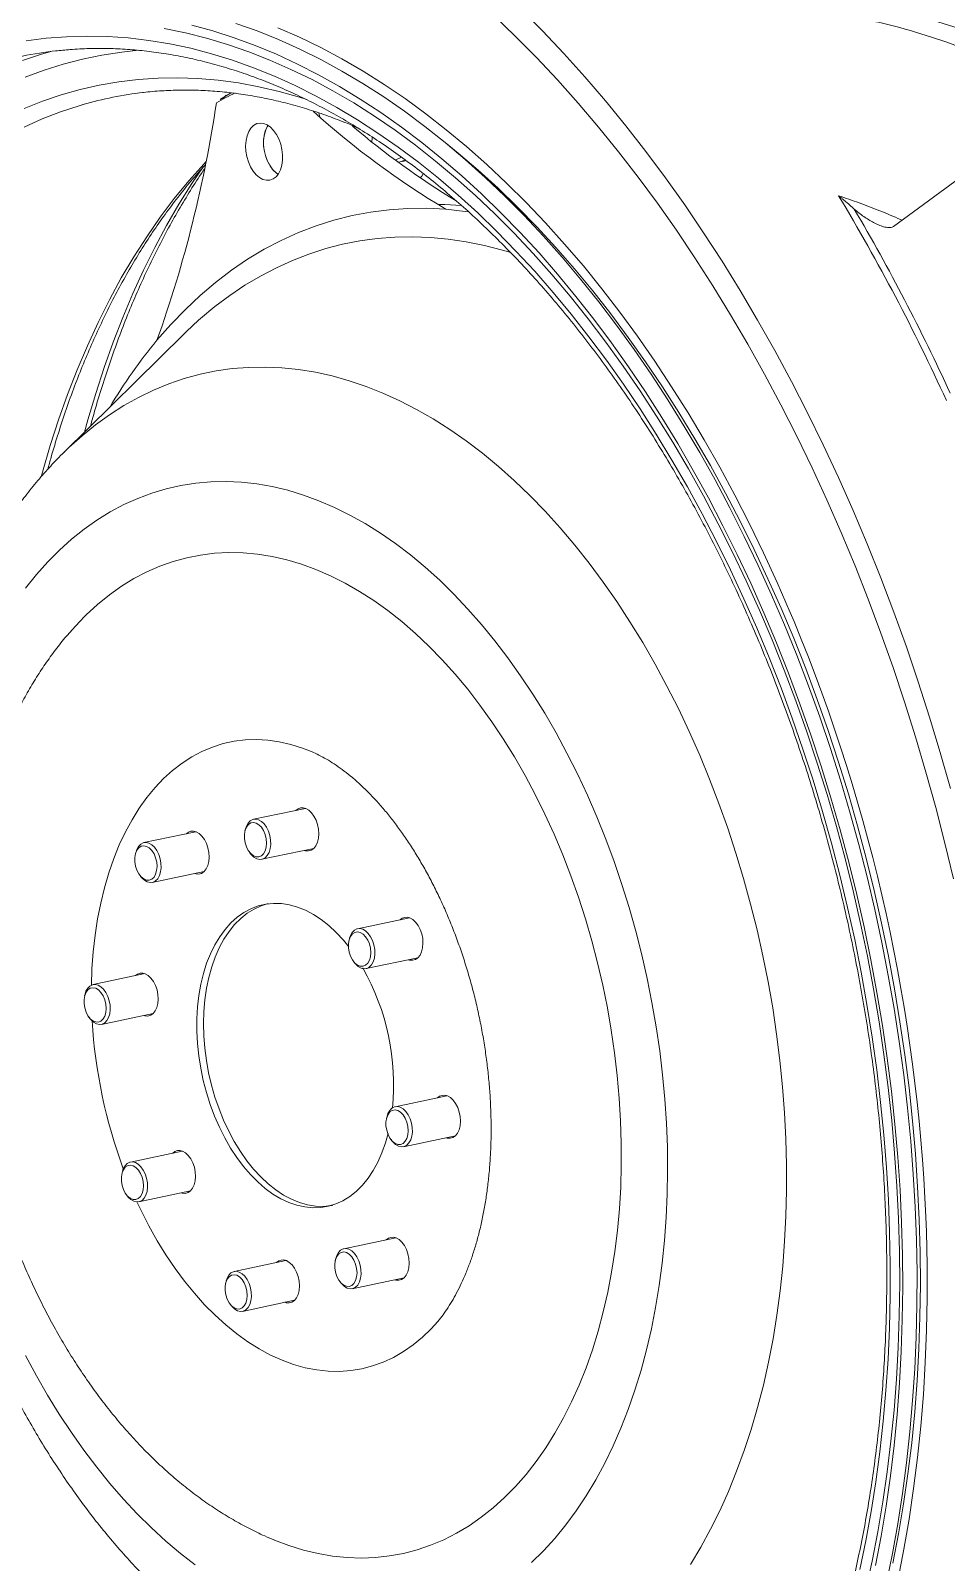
# Model space of a CAD drawing. Header units: millimetres. Extents: x -1041 to 1726, y -447 to 1705.
# Drawn here: x -755.3 to -457.7, y 264.6 to 762.1 of the extents above; entities that cross this region are included whole.
import ezdxf

# ---------------------------------------------------------------- set-up
doc = ezdxf.new("R2010")
doc.units = ezdxf.units.MM

msp = doc.modelspace()

# ---------------------------------------------------------------- linework, layer by layer
at = {"color": 7, "linetype": 'Continuous', "lineweight": 15}
for p, q in [((-750.62, 754.81), (-748.78, 755.34)), ((-693.64, 739.9), (-692.25, 740.18)), ((-474.95, 698.53), (-448.53, 717.84)), ((-705.57, 663.49), (-744.39, 625.22)), ((-666.01, 509.48), (-682.87, 505.97)), ((-685.5, 502.85), (-685.66, 502.22)), ((-701.62, 501.91), (-718.47, 498.39)), ((-684.21, 495.31), (-683.81, 494.79)), ((-680.16, 492.99), (-663.3, 496.52)), ((-715.76, 485.44), (-698.91, 488.96)), ((-632.17, 473.97), (-649.04, 470.43)), ((-651.67, 467.3), (-651.83, 466.67)), ((-650.38, 459.77), (-649.98, 459.25)), ((-646.31, 457.45), (-629.45, 460.99)), ((-718.17, 455.82), (-735, 452.29)), ((-737.6, 449.21), (-737.77, 448.57)), ((-732.28, 439.35), (-715.45, 442.88)), ((-736.31, 441.64), (-735.9, 441.12)), ((-620.01, 416.15), (-636.87, 412.58)), ((-639.5, 409.45), (-639.65, 408.81)), ((-634.12, 399.6), (-617.27, 403.17)), ((-706.05, 398.19), (-722.88, 394.64)), ((-638.19, 401.92), (-637.79, 401.41)), ((-720.14, 381.7), (-703.31, 385.27)), ((-636.68, 370.03), (-653.53, 366.45)), ((-656.14, 363.33), (-656.3, 362.7)), ((-672.33, 362.65), (-689.17, 359.08)), ((-654.83, 355.79), (-654.43, 355.28)), ((-650.77, 353.49), (-633.93, 357.07)), ((-686.41, 346.13), (-669.58, 349.71))]:
    msp.add_line(p, q, dxfattribs=at)
at = {"color": 144, "linetype": 'Continuous', "lineweight": 0}
for p, q in [((-693.64, 739.9), (-693.52, 739.49)), ((-661.69, 735.4), (-661.28, 734)), ((-634.81, 721.02), (-636.83, 720.1)), ((-633.93, 719.75), (-635.83, 719.37)), ((-633.59, 720.12), (-634.75, 719.59))]:
    msp.add_line(p, q, dxfattribs=at)
at = {"color": 8, "linetype": 'Continuous', "lineweight": 15}
msp.add_line((-692.88, 740.05), (-691.73, 741.12), dxfattribs=at)
at = {"color": 7, "linetype": 'Continuous', "lineweight": 15, "flags": 128}
for points in [[(-455.45, 486.57), (-458.22, 498.21), (-461.2, 509.79), (-464.37, 521.3), (-467.74, 532.72), (-471.3, 544.06), (-475.05, 555.3), (-478.99, 566.43), (-483.11, 577.44), (-487.41, 588.33), (-491.89, 599.08), (-496.54, 609.69), (-501.36, 620.14), (-506.35, 630.44), (-511.49, 640.56), (-516.79, 650.51), (-522.24, 660.27), (-527.85, 669.85), (-533.59, 679.22), (-539.47, 688.38), (-545.49, 697.33), (-551.64, 706.05), (-557.91, 714.55), (-564.29, 722.81), (-570.79, 730.82), (-577.4, 738.59), (-584.12, 746.1), (-590.93, 753.36), (-597.83, 760.34), (-604.81, 767.06)], [(-456.43, 515.96), (-459.72, 527.61), (-463.2, 539.17), (-466.88, 550.64), (-470.75, 562.01), (-474.8, 573.27), (-479.03, 584.4), (-483.45, 595.41), (-488.04, 606.27), (-492.81, 616.99), (-497.74, 627.56), (-502.84, 637.96), (-508.1, 648.19), (-513.51, 658.24), (-519.08, 668.1), (-524.79, 677.76), (-530.65, 687.22), (-536.65, 696.48), (-542.78, 705.51), (-549.04, 714.32), (-555.42, 722.89), (-561.92, 731.23), (-568.53, 739.32), (-575.25, 747.16), (-582.07, 754.75), (-589, 762.07), (-596.01, 769.12)], [(-711.86, 762.77), (-705.01, 761.38), (-698.15, 759.66), (-691.28, 757.62), (-684.41, 755.25), (-677.55, 752.56), (-670.7, 749.55), (-663.87, 746.23), (-657.07, 742.58), (-650.31, 738.63), (-643.58, 734.37), (-636.9, 729.8), (-630.27, 724.94), (-623.71, 719.78), (-617.21, 714.33), (-610.78, 708.59), (-604.43, 702.58), (-598.17, 696.29), (-592, 689.74), (-585.93, 682.92), (-579.96, 675.85), (-574.1, 668.53), (-568.36, 660.97), (-562.74, 653.18), (-557.25, 645.16), (-551.89, 636.93), (-546.66, 628.48), (-541.58, 619.83), (-536.65, 610.99), (-531.87, 601.97), (-527.25, 592.77), (-522.79, 583.4), (-518.5, 573.88), (-514.38, 564.2), (-510.44, 554.39), (-506.67, 544.45), (-503.09, 534.4), (-499.69, 524.23), (-496.49, 513.96), (-493.48, 503.61), (-490.66, 493.18), (-488.04, 482.67), (-485.63, 472.12), (-483.42, 461.51), (-481.41, 450.87), (-479.62, 440.2), (-478.03, 429.52), (-476.66, 418.83), (-475.5, 408.15), (-474.55, 397.48), (-473.82, 386.84), (-473.3, 376.24), (-473, 365.68), (-472.92, 355.19), (-473.05, 344.76), (-473.4, 334.41), (-473.96, 324.15), (-474.74, 313.99), (-475.74, 303.95), (-476.94, 294.01), (-478.36, 284.21), (-479.99, 274.55), (-481.83, 265.04), (-483.88, 255.68)], [(-702.91, 763.92), (-696.04, 762.03), (-689.16, 759.82), (-682.29, 757.28), (-675.43, 754.43), (-668.58, 751.27), (-661.76, 747.78), (-654.96, 743.99), (-648.21, 739.89), (-641.49, 735.49), (-634.83, 730.79), (-628.22, 725.79), (-621.67, 720.51), (-615.2, 714.94), (-608.79, 709.08), (-602.47, 702.96), (-596.24, 696.56), (-590.09, 689.9), (-584.05, 682.99), (-578.11, 675.82), (-572.29, 668.41), (-566.58, 660.77), (-560.99, 652.89), (-555.53, 644.8), (-550.2, 636.49), (-545.02, 627.97), (-539.97, 619.26), (-535.07, 610.36), (-530.33, 601.28), (-525.74, 592.02), (-521.32, 582.61), (-517.06, 573.04), (-512.98, 563.32), (-509.06, 553.47), (-505.33, 543.5), (-501.78, 533.4), (-498.41, 523.21), (-495.24, 512.91), (-492.26, 502.53), (-489.47, 492.08), (-486.88, 481.56), (-484.48, 470.98), (-482.3, 460.35), (-480.31, 449.7), (-478.54, 439.01), (-476.97, 428.32), (-475.61, 417.62), (-474.46, 406.92), (-473.53, 396.24), (-472.81, 385.59), (-472.3, 374.98), (-472.01, 364.42), (-471.93, 353.91), (-472.06, 343.47), (-472.41, 333.11), (-472.98, 322.84), (-473.76, 312.67), (-474.75, 302.6), (-475.95, 292.66), (-477.36, 282.84), (-478.98, 273.16), (-480.81, 263.62)], [(-688.58, 764.49), (-681.67, 762.02), (-674.76, 759.24), (-667.87, 756.13), (-661, 752.71), (-654.16, 748.98), (-647.35, 744.95), (-640.58, 740.6), (-633.86, 735.96), (-627.2, 731.02), (-620.59, 725.78), (-614.06, 720.27), (-607.59, 714.46), (-601.2, 708.38), (-594.9, 702.03), (-588.7, 695.42), (-582.58, 688.55), (-576.58, 681.42), (-570.68, 674.05), (-564.89, 666.43), (-559.23, 658.59), (-553.69, 650.52), (-548.29, 642.24), (-543.02, 633.75), (-537.89, 625.05), (-532.91, 616.17), (-528.08, 607.1), (-523.41, 597.85), (-518.89, 588.44), (-514.54, 578.87), (-510.37, 569.16), (-506.36, 559.3), (-502.53, 549.31), (-498.89, 539.21), (-495.43, 528.99), (-492.15, 518.68), (-489.07, 508.27), (-486.18, 497.78), (-483.49, 487.22), (-481, 476.61), (-478.71, 465.94), (-476.62, 455.23), (-474.74, 444.5), (-473.07, 433.74), (-471.61, 422.98), (-470.35, 412.21), (-469.31, 401.46), (-468.49, 390.74), (-467.88, 380.04), (-467.48, 369.39), (-467.29, 358.79), (-467.32, 348.26), (-467.57, 337.79), (-468.03, 327.42), (-468.7, 317.13), (-469.59, 306.95), (-470.69, 296.88), (-472, 286.94), (-473.52, 277.13), (-475.25, 267.46), (-477.19, 257.94)], [(-756.74, 758.79), (-750.21, 759.64), (-743.63, 760.16), (-736.99, 760.35), (-730.32, 760.21), (-723.6, 759.75), (-716.85, 758.95), (-710.08, 757.83), (-703.29, 756.38), (-696.48, 754.6), (-689.67, 752.5), (-682.87, 750.07), (-676.07, 747.32), (-669.29, 744.26), (-662.53, 740.88), (-655.8, 737.18), (-649.1, 733.18), (-642.44, 728.87), (-635.84, 724.26), (-629.29, 719.35), (-622.8, 714.16), (-616.38, 708.67), (-610.03, 702.9), (-603.77, 696.86), (-597.59, 690.54), (-591.5, 683.96), (-585.52, 677.12), (-579.64, 670.03), (-573.87, 662.7), (-568.22, 655.13), (-562.69, 647.33), (-557.29, 639.31), (-552.02, 631.07), (-546.9, 622.63), (-541.91, 613.98), (-537.08, 605.15), (-532.4, 596.14), (-527.88, 586.96), (-523.53, 577.62), (-519.34, 568.12), (-515.32, 558.48), (-511.48, 548.7), (-507.82, 538.8), (-504.35, 528.79), (-501.06, 518.67), (-497.96, 508.46), (-495.06, 498.16), (-492.35, 487.79), (-489.85, 477.36), (-487.54, 466.88), (-485.44, 456.35), (-483.54, 445.79), (-481.86, 435.21), (-480.38, 424.61), (-479.12, 414.02), (-478.06, 403.44), (-477.22, 392.88), (-476.6, 382.35), (-476.19, 371.87), (-476, 361.43), (-476.02, 351.06), (-476.26, 340.76), (-476.71, 330.55), (-477.37, 320.43), (-478.26, 310.42), (-479.35, 300.52), (-480.65, 290.74), (-482.17, 281.1), (-483.9, 271.6), (-485.83, 262.25)], [(-679.81, 713.81), (-678.67, 713.52), (-677.55, 713.57), (-676.5, 713.96), (-675.56, 714.66), (-674.76, 715.66), (-674.12, 716.92), (-673.68, 718.39), (-673.45, 720.02), (-673.43, 721.75), (-673.62, 723.52), (-674.03, 725.27), (-674.64, 726.93), (-675.41, 728.43), (-676.33, 729.74), (-677.36, 730.79), (-678.47, 731.56), (-679.61, 732.01), (-680.75, 732.12), (-681.83, 731.91), (-682.83, 731.36), (-683.71, 730.5), (-684.43, 729.37), (-684.97, 728), (-685.31, 726.44), (-685.44, 724.75), (-685.35, 722.99), (-685.04, 721.23), (-684.54, 719.52), (-683.84, 717.93), (-682.99, 716.52), (-682.01, 715.33), (-680.94, 714.42), (-679.81, 713.81)], [(-678.12, 731.38), (-678.28, 731.15), (-678.91, 729.89), (-679.35, 728.42), (-679.59, 726.79), (-679.61, 725.05), (-679.41, 723.28), (-679, 721.54), (-678.4, 719.89), (-677.62, 718.38), (-676.7, 717.07), (-675.67, 716.02), (-675, 715.52)], [(-644.37, 727.58), (-644.36, 727.22), (-644.39, 726)], [(-714.25, 661.54), (-709.71, 666.71), (-705.02, 671.58), (-700.18, 676.14), (-695.19, 680.37), (-690.06, 684.28), (-684.79, 687.85), (-679.41, 691.09), (-673.9, 693.99), (-668.28, 696.54), (-662.57, 698.74), (-656.75, 700.58), (-650.85, 702.07), (-644.87, 703.2), (-638.82, 703.97), (-632.71, 704.38), (-626.55, 704.43), (-620.34, 704.11)], [(-705.57, 663.49), (-704.67, 664.37), (-700.72, 668.03)], [(-756.92, 581.04), (-753.4, 585.43), (-749.74, 589.55), (-745.94, 593.39), (-742, 596.94), (-737.93, 600.2), (-733.74, 603.16), (-729.43, 605.82), (-725.02, 608.17), (-720.51, 610.2), (-715.91, 611.92), (-711.22, 613.32), (-706.46, 614.4), (-701.63, 615.15), (-696.74, 615.58), (-691.81, 615.68), (-686.83, 615.45), (-681.82, 614.9), (-676.78, 614.01), (-671.73, 612.81), (-666.68, 611.28), (-661.62, 609.43), (-656.58, 607.26), (-651.56, 604.78), (-646.57, 601.99), (-641.62, 598.89), (-636.71, 595.5), (-631.87, 591.81), (-627.08, 587.84), (-622.37, 583.58), (-617.74, 579.05), (-613.2, 574.26), (-608.75, 569.21), (-604.42, 563.91), (-600.19, 558.37), (-596.09, 552.61), (-592.11, 546.62), (-588.27, 540.43), (-584.58, 534.04), (-581.03, 527.47), (-577.63, 520.72), (-574.4, 513.81), (-571.33, 506.75), (-568.44, 499.55), (-565.72, 492.23), (-563.19, 484.79), (-560.84, 477.26), (-558.69, 469.64), (-556.73, 461.95), (-554.96, 454.2), (-553.4, 446.41), (-552.05, 438.59), (-550.9, 430.75), (-549.96, 422.91), (-549.23, 415.08), (-548.71, 407.28), (-548.4, 399.52), (-548.31, 391.81), (-548.43, 384.16), (-548.76, 376.6), (-549.31, 369.13), (-550.06, 361.77), (-551.03, 354.53), (-552.21, 347.42), (-553.59, 340.46), (-555.17, 333.65), (-556.96, 327.02), (-558.94, 320.56), (-561.12, 314.3), (-563.48, 308.24), (-566.04, 302.4), (-568.77, 296.78), (-571.68, 291.4), (-574.76, 286.26), (-578, 281.37), (-581.41, 276.75), (-584.96, 272.39), (-588.67, 268.32), (-592.52, 264.52)], [(-739.74, 569.8), (-737.2, 572.4), (-733.52, 575.78), (-729.71, 578.86), (-725.78, 581.65), (-721.73, 584.13), (-717.57, 586.3), (-713.32, 588.16), (-708.98, 589.69), (-704.55, 590.91), (-700.06, 591.79), (-695.5, 592.36), (-690.88, 592.59), (-686.22, 592.49), (-681.53, 592.06), (-676.81, 591.31), (-672.07, 590.23), (-667.32, 588.82), (-662.58, 587.09), (-657.85, 585.04), (-653.14, 582.68), (-648.46, 580), (-643.83, 577.03), (-639.24, 573.75), (-634.71, 570.18), (-630.25, 566.32), (-625.87, 562.18), (-621.58, 557.78), (-617.38, 553.11), (-613.28, 548.2), (-609.3, 543.04), (-605.44, 537.65), (-601.71, 532.04), (-598.11, 526.22), (-594.65, 520.21), (-591.35, 514.01), (-588.2, 507.64), (-585.22, 501.1), (-582.41, 494.43), (-579.77, 487.62), (-577.31, 480.69), (-575.04, 473.65), (-572.96, 466.53), (-571.07, 459.33), (-569.39, 452.07), (-567.9, 444.76), (-566.62, 437.43), (-565.55, 430.07), (-564.69, 422.72), (-564.04, 415.37), (-563.6, 408.06), (-563.38, 400.79), (-563.37, 393.58), (-563.57, 386.44), (-563.99, 379.39), (-564.62, 372.44), (-565.46, 365.6), (-566.52, 358.9), (-567.78, 352.34), (-569.24, 345.94), (-570.91, 339.7), (-572.77, 333.65), (-574.83, 327.79), (-577.09, 322.14), (-579.52, 316.71), (-582.14, 311.5), (-584.93, 306.54), (-587.89, 301.82), (-591.02, 297.36), (-594.3, 293.17), (-597.73, 289.26), (-601.31, 285.63), (-605.02, 282.28), (-608.86, 279.24), (-612.82, 276.5), (-616.89, 274.07), (-621.07, 271.95), (-625.34, 270.15), (-629.7, 268.67), (-634.14, 267.52), (-638.65, 266.69), (-643.22, 266.19), (-647.83, 266.01), (-652.49, 266.17), (-657.19, 266.65), (-661.9, 267.46), (-666.63, 268.6), (-671.37, 270.05), (-676.09, 271.83), (-676.09, 271.83)], [(-735.55, 452.05), (-735.37, 457.34), (-734.98, 462.87), (-734.37, 468.29), (-733.56, 473.58), (-732.54, 478.74), (-731.32, 483.74), (-729.91, 488.56), (-728.29, 493.2), (-726.49, 497.63), (-724.51, 501.84), (-722.35, 505.83), (-720.02, 509.57), (-717.52, 513.05), (-714.87, 516.26), (-712.08, 519.2), (-709.15, 521.85), (-706.09, 524.21), (-702.91, 526.26), (-699.62, 528), (-696.23, 529.42), (-692.76, 530.53), (-689.21, 531.31), (-685.6, 531.76), (-681.93, 531.89), (-678.23, 531.68), (-674.49, 531.15), (-670.74, 530.29), (-666.98, 529.11), (-663.87, 527.88)], [(-682.02, 504.74), (-682.92, 504.93), (-683.79, 504.77), (-684.55, 504.27), (-685.18, 503.45), (-685.61, 502.38), (-685.84, 501.12), (-685.84, 499.74), (-685.62, 498.34), (-685.18, 497), (-684.56, 495.8), (-683.79, 494.83), (-682.93, 494.14), (-682.02, 493.77), (-681.13, 493.76), (-680.31, 494.09), (-679.61, 494.75), (-679.07, 495.71), (-678.74, 496.88), (-678.62, 498.22), (-678.74, 499.62), (-679.07, 501), (-679.6, 502.28), (-680.3, 503.37), (-681.12, 504.21), (-682.02, 504.74)], [(-685.5, 502.85), (-685.2, 503.75), (-684.65, 504.74), (-683.94, 505.47), (-683.1, 505.91), (-682.19, 506.01), (-681.25, 505.8)], [(-681.25, 505.8), (-680.32, 505.26), (-679.44, 504.43), (-678.68, 503.36), (-678.05, 502.09), (-677.6, 500.69), (-677.34, 499.23), (-677.3, 497.78), (-677.46, 496.42), (-677.83, 495.21), (-678.39, 494.21), (-679.1, 493.48), (-679.93, 493.05), (-680.84, 492.94), (-681.79, 493.16), (-682.72, 493.7), (-683.59, 494.52), (-683.81, 494.79)], [(-671.39, 381.5), (-673.99, 382.71), (-676.55, 384.24), (-679.06, 386.06), (-681.51, 388.17), (-683.88, 390.55), (-686.15, 393.19), (-688.31, 396.07), (-690.34, 399.16), (-692.23, 402.46), (-693.97, 405.93), (-695.55, 409.56), (-696.95, 413.32), (-698.17, 417.19), (-699.19, 421.13), (-700.02, 425.13), (-700.65, 429.16), (-701.06, 433.18), (-701.27, 437.18), (-701.26, 441.13), (-701.05, 445), (-700.62, 448.76), (-699.98, 452.4), (-699.14, 455.88), (-698.1, 459.18), (-696.87, 462.29), (-695.45, 465.17), (-693.87, 467.82), (-692.12, 470.21), (-690.21, 472.33), (-688.17, 474.16), (-686, 475.69), (-683.73, 476.92), (-681.35, 477.82), (-678.9, 478.41), (-676.38, 478.66), (-673.81, 478.59), (-671.21, 478.19), (-668.6, 477.46), (-666, 476.41), (-663.42, 475.05), (-660.87, 473.38), (-658.38, 471.42), (-655.97, 469.17), (-653.64, 466.66), (-651.9, 464.54)], [(-632.53, 460.34), (-632.16, 460.23), (-631.18, 460.16), (-630.27, 460.41), (-629.45, 460.99), (-628.77, 461.85), (-628.25, 462.95), (-627.93, 464.26), (-627.81, 465.7), (-627.91, 467.21), (-628.21, 468.71), (-628.71, 470.15), (-629.38, 471.44), (-630.19, 472.53), (-631.09, 473.37), (-632.06, 473.92)], [(-648.17, 469.2), (-649.08, 469.4), (-649.95, 469.24), (-650.71, 468.73), (-651.34, 467.92), (-651.78, 466.85), (-652.01, 465.58), (-652.01, 464.2), (-651.78, 462.8), (-651.34, 461.46), (-650.72, 460.26), (-649.95, 459.28), (-649.09, 458.59), (-648.18, 458.23), (-647.29, 458.21), (-646.46, 458.54), (-645.76, 459.21), (-645.22, 460.16), (-644.89, 461.33), (-644.77, 462.67), (-644.89, 464.07), (-645.22, 465.46), (-645.75, 466.73), (-646.45, 467.83), (-647.28, 468.67), (-648.17, 469.2)], [(-651.67, 467.3), (-651.36, 468.21), (-650.81, 469.21), (-650.1, 469.94), (-649.26, 470.37), (-648.35, 470.48), (-647.4, 470.26)], [(-647.4, 470.26), (-646.47, 469.72), (-645.59, 468.89), (-644.83, 467.82), (-644.2, 466.55), (-643.75, 465.15), (-643.49, 463.68), (-643.45, 462.23), (-643.61, 460.87), (-643.98, 459.66), (-644.54, 458.66), (-645.25, 457.93), (-646.09, 457.5), (-647, 457.4), (-647.95, 457.62), (-648.88, 458.15), (-649.75, 458.98), (-649.98, 459.25)], [(-734.15, 451.06), (-735.05, 451.25), (-735.91, 451.09), (-736.67, 450.59), (-737.29, 449.78), (-737.73, 448.72), (-737.95, 447.46), (-737.95, 446.08), (-737.73, 444.68), (-737.29, 443.34), (-736.67, 442.15), (-735.91, 441.18), (-735.05, 440.49), (-734.15, 440.12), (-733.26, 440.11), (-732.44, 440.44), (-731.75, 441.1), (-731.21, 442.04), (-730.88, 443.22), (-730.77, 444.55), (-730.88, 445.94), (-731.21, 447.32), (-731.74, 448.6), (-732.44, 449.69), (-733.26, 450.53), (-734.15, 451.06)], [(-737.6, 449.21), (-737.31, 450.08), (-736.76, 451.07), (-736.06, 451.8), (-735.23, 452.23), (-734.32, 452.33), (-733.38, 452.11)], [(-733.38, 452.11), (-732.45, 451.58), (-731.58, 450.75), (-730.82, 449.68), (-730.19, 448.41), (-729.74, 447.02), (-729.49, 445.56), (-729.44, 444.12), (-729.61, 442.76), (-729.98, 441.55), (-730.53, 440.56), (-731.23, 439.83), (-732.06, 439.4), (-732.97, 439.3), (-733.91, 439.52), (-734.84, 440.05), (-735.71, 440.88), (-735.9, 441.12)], [(-635.99, 411.35), (-636.9, 411.55), (-637.77, 411.39), (-638.54, 410.89), (-639.16, 410.08), (-639.6, 409.01), (-639.83, 407.74), (-639.83, 406.36), (-639.61, 404.96), (-639.17, 403.62), (-638.55, 402.42), (-637.78, 401.44), (-636.91, 400.75), (-636.01, 400.38), (-635.11, 400.36), (-634.29, 400.69), (-633.58, 401.36), (-633.05, 402.3), (-632.71, 403.48), (-632.59, 404.81), (-632.71, 406.22), (-633.04, 407.6), (-633.58, 408.88), (-634.28, 409.98), (-635.1, 410.82), (-635.99, 411.35)], [(-639.5, 409.45), (-639.19, 410.38), (-638.63, 411.37), (-637.92, 412.1), (-637.09, 412.53), (-636.17, 412.63), (-635.23, 412.41)], [(-635.23, 412.41), (-634.29, 411.87), (-633.42, 411.04), (-632.65, 409.96), (-632.02, 408.69), (-631.57, 407.29), (-631.31, 405.83), (-631.27, 404.38), (-631.44, 403.02), (-631.81, 401.81), (-632.36, 400.82), (-633.07, 400.09), (-633.91, 399.66), (-634.82, 399.55), (-635.77, 399.78), (-636.71, 400.32), (-637.58, 401.14), (-637.79, 401.41)], [(-639.14, 403.88), (-640, 400.82), (-641.14, 397.62), (-642.47, 394.62), (-643.98, 391.85), (-645.66, 389.34), (-647.49, 387.08), (-649.47, 385.11), (-651.58, 383.44), (-653.81, 382.07), (-656.14, 381.01), (-658.56, 380.27), (-661.05, 379.86), (-663.6, 379.78), (-666.18, 380.03), (-668.79, 380.6), (-671.39, 381.5)], [(-673.59, 330.23), (-677.33, 331.92), (-681.04, 333.91), (-684.71, 336.21), (-688.33, 338.81), (-691.89, 341.7), (-695.38, 344.86), (-698.78, 348.29), (-702.09, 351.99), (-705.29, 355.93), (-708.38, 360.1), (-711.34, 364.49), (-714.17, 369.09), (-716.85, 373.88), (-719.38, 378.84), (-720.74, 381.72)], [(-652.65, 365.22), (-653.55, 365.42), (-654.42, 365.26), (-655.19, 364.76), (-655.81, 363.95), (-656.25, 362.88), (-656.48, 361.62), (-656.48, 360.25), (-656.25, 358.84), (-655.82, 357.5), (-655.2, 356.31), (-654.43, 355.33), (-653.56, 354.64), (-652.66, 354.27), (-651.76, 354.25), (-650.94, 354.58), (-650.24, 355.23), (-649.7, 356.18), (-649.37, 357.36), (-649.25, 358.69), (-649.37, 360.09), (-649.7, 361.47), (-650.23, 362.75), (-650.93, 363.84), (-651.75, 364.69), (-652.65, 365.22)], [(-656.14, 363.33), (-655.84, 364.25), (-655.28, 365.24), (-654.57, 365.97), (-653.74, 366.4), (-652.83, 366.5), (-651.88, 366.28)], [(-651.88, 366.28), (-650.95, 365.74), (-650.07, 364.91), (-649.31, 363.83), (-648.68, 362.56), (-648.23, 361.16), (-647.97, 359.7), (-647.93, 358.25), (-648.09, 356.89), (-648.46, 355.69), (-649.02, 354.69), (-649.73, 353.97), (-650.56, 353.54), (-651.48, 353.44), (-652.42, 353.66), (-653.36, 354.2), (-654.23, 355.03), (-654.43, 355.28)], [(-624.59, 341.04), (-625.12, 340.49), (-628, 337.71), (-631.01, 335.23), (-634.14, 333.05), (-637.39, 331.18), (-640.74, 329.62), (-644.18, 328.39), (-647.7, 327.47), (-651.29, 326.88), (-654.93, 326.62), (-658.62, 326.69), (-662.34, 327.09), (-666.09, 327.81), (-669.84, 328.86), (-673.59, 330.23)], [(-701.81, 263.8), (-706.62, 267.52), (-711.37, 271.52), (-716.04, 275.79), (-720.63, 280.34), (-725.12, 285.14), (-729.52, 290.19), (-733.81, 295.48), (-737.99, 301.01), (-742.05, 306.76), (-745.98, 312.72), (-749.77, 318.89), (-753.43, 325.24), (-756.93, 331.78)]]:
    msp.add_lwpolyline(points, dxfattribs=at)
at = {"color": 8, "linetype": 'Continuous', "lineweight": 15, "flags": 128}
for points in [[(-507.23, 570.23), (-508.46, 573.13), (-512.71, 582.89), (-517.14, 592.5), (-521.73, 601.95), (-526.48, 611.23), (-531.39, 620.33), (-536.45, 629.24), (-541.66, 637.96), (-547.01, 646.47), (-552.49, 654.77), (-558.11, 662.85), (-563.85, 670.7), (-569.71, 678.31), (-575.69, 685.69), (-581.78, 692.81), (-587.96, 699.67), (-594.25, 706.28), (-600.62, 712.61), (-607.08, 718.67), (-613.62, 724.45), (-620.23, 729.94), (-626.91, 735.15), (-633.64, 740.05), (-640.43, 744.66), (-647.27, 748.96), (-654.14, 752.96), (-661.05, 756.64), (-667.98, 760.01), (-674.94, 763.06)], [(-757.95, 752.4), (-751.75, 754.47), (-750.62, 754.81)], [(-757.06, 747.06), (-750.95, 749.33), (-744.75, 751.28), (-738.47, 752.9), (-732.12, 754.2), (-725.7, 755.17), (-720.28, 755.73)], [(-757.45, 736.79), (-751.46, 739.18), (-745.39, 741.24), (-739.23, 742.99), (-732.99, 744.41), (-726.69, 745.5), (-720.32, 746.26), (-713.9, 746.7), (-707.43, 746.8), (-700.92, 746.58), (-694.36, 746.02), (-687.78, 745.14), (-681.18, 743.92), (-674.56, 742.38), (-667.94, 740.51), (-665.5, 739.74)], [(-757.37, 730.81), (-751.51, 733.43), (-745.56, 735.74), (-739.53, 737.73), (-738.28, 738.1)], [(-475.1, 264.29), (-473.27, 273.85), (-471.65, 283.56), (-470.23, 293.4), (-469.02, 303.37), (-468.03, 313.47), (-467.25, 323.66), (-466.68, 333.96), (-466.33, 344.35), (-466.2, 354.81), (-466.27, 365.35), (-466.57, 375.94), (-467.08, 386.58), (-467.8, 397.26), (-468.74, 407.96), (-469.89, 418.69), (-471.25, 429.41), (-472.82, 440.14), (-474.6, 450.85), (-476.59, 461.54), (-478.78, 472.19), (-481.18, 482.79), (-483.78, 493.34), (-486.57, 503.82), (-489.57, 514.23), (-492.75, 524.55), (-496.12, 534.78), (-499.68, 544.89), (-503.43, 554.89), (-507.35, 564.77), (-511.45, 574.51), (-515.72, 584.11), (-520.15, 593.55), (-524.75, 602.82), (-529.51, 611.93), (-534.42, 620.85), (-539.48, 629.59), (-544.68, 638.13), (-550.02, 646.46), (-555.5, 654.57), (-561.1, 662.47), (-566.82, 670.13), (-572.67, 677.56), (-578.62, 684.74), (-584.68, 691.68), (-590.84, 698.35), (-597.09, 704.76), (-603.43, 710.91), (-609.85, 716.77), (-616.35, 722.36), (-620.08, 725.41)], [(-751.73, 617.54), (-751.4, 618.73), (-748.9, 627.34), (-746.19, 635.76), (-743.28, 643.98), (-740.17, 651.99), (-736.87, 659.79), (-733.38, 667.36), (-729.7, 674.69), (-725.83, 681.78), (-721.78, 688.62), (-717.56, 695.2), (-713.17, 701.52), (-708.61, 707.56), (-703.89, 713.32), (-699.01, 718.8), (-698.39, 719.47)], [(-737.78, 631.74), (-736.69, 635.7), (-734.14, 644.28), (-731.41, 652.69), (-728.48, 660.9), (-725.37, 668.91), (-722.07, 676.72), (-718.59, 684.32), (-714.94, 691.7), (-711.1, 698.85), (-707.1, 705.76), (-702.93, 712.43), (-699.26, 717.91)], [(-622.63, 705.64), (-620.73, 705.61), (-615.31, 705.36)], [(-700.72, 668.03), (-700.11, 668.57), (-695.42, 672.48), (-690.6, 676.09), (-685.66, 679.41), (-680.61, 682.41), (-675.46, 685.11), (-670.21, 687.49), (-664.86, 689.56), (-659.43, 691.31), (-653.91, 692.73), (-648.33, 693.83), (-642.68, 694.61), (-636.98, 695.06), (-631.22, 695.18), (-625.42, 694.97), (-619.59, 694.43), (-613.73, 693.57), (-607.85, 692.38), (-601.96, 690.86), (-599.28, 690.07)], [(-744.71, 624.91), (-742.87, 626.69), (-738.59, 630.55), (-734.18, 634.11), (-729.65, 637.38), (-725, 640.35), (-720.24, 643.01), (-715.38, 645.36), (-710.42, 647.4), (-705.38, 649.12), (-700.25, 650.51), (-695.05, 651.58), (-689.79, 652.33), (-684.47, 652.75), (-679.1, 652.85), (-673.69, 652.62), (-668.25, 652.06), (-662.78, 651.17), (-657.3, 649.96), (-651.8, 648.43), (-646.3, 646.57), (-640.82, 644.39), (-635.34, 641.9), (-629.89, 639.1), (-624.48, 635.98), (-619.1, 632.57), (-613.77, 628.85), (-608.5, 624.84), (-603.29, 620.54), (-598.15, 615.96), (-593.1, 611.11), (-588.13, 605.99), (-583.25, 600.61), (-578.48, 594.97), (-573.82, 589.1), (-569.27, 582.99), (-564.85, 576.65), (-560.56, 570.1), (-556.4, 563.34), (-552.39, 556.38), (-548.53, 549.24), (-544.82, 541.92), (-541.27, 534.44), (-537.89, 526.8), (-534.68, 519.03), (-531.64, 511.12), (-528.79, 503.1), (-526.12, 494.97), (-523.63, 486.75), (-521.35, 478.44), (-519.25, 470.07), (-517.36, 461.64), (-515.67, 453.17), (-514.18, 444.67), (-512.91, 436.15), (-511.84, 427.62), (-510.98, 419.11), (-510.33, 410.61), (-509.89, 402.15), (-509.67, 393.74), (-509.66, 385.38), (-509.87, 377.1), (-510.29, 368.9), (-510.92, 360.8), (-511.76, 352.8), (-512.82, 344.93), (-514.08, 337.19), (-515.55, 329.6), (-517.22, 322.16), (-519.09, 314.88), (-521.17, 307.79), (-523.43, 300.88), (-525.89, 294.17), (-528.54, 287.67), (-531.38, 281.39), (-534.39, 275.34), (-537.58, 269.52), (-540.94, 263.95)], [(-473.46, 259.23), (-471.56, 268.87), (-469.87, 278.66), (-468.39, 288.59), (-467.12, 298.65), (-466.06, 308.83), (-465.22, 319.12), (-464.59, 329.51), (-464.18, 340), (-463.99, 350.57), (-464.01, 361.21), (-464.25, 371.91), (-464.43, 376.81)]]:
    msp.add_lwpolyline(points, dxfattribs=at)
at = {"color": 144, "linetype": 'Continuous', "lineweight": 0, "flags": 128}
for points in [[(-690.2, 741.91), (-690.39, 741.8), (-693.64, 739.9)], [(-678.12, 731.38), (-678.46, 730.85), (-679.04, 729.53), (-679.43, 728.02), (-679.61, 726.35), (-679.58, 724.61), (-679.32, 722.84), (-678.87, 721.11), (-678.22, 719.49), (-677.4, 718.03), (-676.45, 716.78), (-675.4, 715.8), (-675, 715.51)], [(-633.42, 719.99), (-633.65, 719.85), (-633.93, 719.75)], [(-628.7, 714.31), (-628.21, 714.9), (-627.72, 715.66)], [(-620.34, 704.11), (-614.08, 703.43), (-612.83, 703.25)], [(-666.38, 495.87), (-666, 495.76), (-665.03, 495.69), (-664.12, 495.94), (-663.3, 496.52), (-662.62, 497.38), (-662.11, 498.49), (-661.78, 499.79), (-661.67, 501.23), (-661.76, 502.74), (-662.07, 504.24), (-662.57, 505.67), (-663.23, 506.97), (-664.04, 508.06), (-664.94, 508.9), (-665.91, 509.44)], [(-721.05, 495.4), (-720.79, 496.18), (-720.24, 497.17), (-719.53, 497.9), (-718.7, 498.33), (-717.79, 498.44), (-716.85, 498.22)], [(-716.85, 498.22), (-715.92, 497.69), (-715.05, 496.86), (-714.28, 495.79), (-713.66, 494.52), (-713.21, 493.12), (-712.95, 491.67), (-712.91, 490.22), (-713.07, 488.86), (-713.44, 487.65), (-713.99, 486.66), (-714.7, 485.93), (-715.53, 485.5), (-716.44, 485.39), (-717.38, 485.61), (-718.31, 486.14), (-719.18, 486.97), (-719.55, 487.43)], [(-701.99, 488.32), (-701.6, 488.2), (-700.64, 488.13), (-699.73, 488.39), (-698.91, 488.96), (-698.23, 489.82), (-697.72, 490.93), (-697.4, 492.23), (-697.29, 493.67), (-697.38, 495.17), (-697.69, 496.67), (-698.18, 498.1), (-698.85, 499.39), (-699.65, 500.48), (-700.55, 501.32), (-701.52, 501.87)], [(-717.62, 497.17), (-718.52, 497.36), (-719.38, 497.2), (-720.15, 496.7), (-720.77, 495.88), (-721.2, 494.81), (-721.43, 493.55), (-721.43, 492.18), (-721.2, 490.77), (-720.77, 489.44), (-720.15, 488.24), (-719.39, 487.27), (-718.52, 486.58), (-717.62, 486.22), (-716.73, 486.2), (-715.91, 486.53), (-715.21, 487.2), (-714.68, 488.14), (-714.35, 489.32), (-714.23, 490.65), (-714.34, 492.05), (-714.68, 493.43), (-715.21, 494.71), (-715.91, 495.8), (-716.73, 496.64), (-717.62, 497.17)], [(-678.13, 478.57), (-680.36, 477.87), (-682.69, 476.8), (-684.92, 475.42), (-687.02, 473.74), (-689, 471.76), (-690.83, 469.51), (-692.5, 466.99), (-694, 464.22), (-695.32, 461.22), (-696.46, 458.01), (-697.4, 454.62), (-698.14, 451.06), (-698.67, 447.36), (-699, 443.54), (-699.11, 439.63), (-699.01, 435.65), (-698.7, 431.63), (-698.18, 427.6), (-697.45, 423.59), (-696.52, 419.61), (-695.4, 415.71), (-694.08, 411.89), (-692.59, 408.19), (-690.93, 404.64), (-689.12, 401.25), (-687.15, 398.05), (-685.06, 395.06), (-682.84, 392.3), (-680.52, 389.79), (-678.11, 387.54), (-675.63, 385.57), (-673.09, 383.9), (-670.51, 382.53), (-667.9, 381.47), (-665.3, 380.74), (-662.7, 380.33), (-660.13, 380.24), (-657.61, 380.49), (-657.24, 380.56)], [(-718.51, 442.24), (-718.14, 442.13), (-717.18, 442.06), (-716.27, 442.31), (-715.45, 442.88), (-714.78, 443.74), (-714.27, 444.84), (-713.95, 446.14), (-713.83, 447.58), (-713.93, 449.08), (-714.23, 450.58), (-714.73, 452.01), (-715.39, 453.3), (-716.19, 454.39), (-717.1, 455.23), (-718.06, 455.77)], [(-620.35, 402.52), (-619.98, 402.41), (-619.01, 402.34), (-618.1, 402.59), (-617.28, 403.16), (-616.6, 404.02), (-616.08, 405.13), (-615.76, 406.43), (-615.64, 407.87), (-615.74, 409.38), (-616.04, 410.88), (-616.54, 412.32), (-617.21, 413.61), (-618.01, 414.7), (-618.92, 415.55), (-619.89, 416.1)], [(-706.38, 384.62), (-706.01, 384.51), (-705.05, 384.43), (-704.14, 384.69), (-703.32, 385.25), (-702.65, 386.11), (-702.14, 387.21), (-701.82, 388.51), (-701.7, 389.94), (-701.8, 391.45), (-702.1, 392.95), (-702.59, 394.38), (-703.26, 395.67), (-704.06, 396.76), (-704.97, 397.6), (-705.93, 398.15)], [(-722.01, 393.41), (-722.91, 393.61), (-723.77, 393.45), (-724.54, 392.95), (-725.16, 392.14), (-725.59, 391.08), (-725.82, 389.82), (-725.82, 388.44), (-725.59, 387.04), (-725.16, 385.7), (-724.54, 384.51), (-723.78, 383.54), (-722.92, 382.85), (-722.01, 382.48), (-721.13, 382.46), (-720.31, 382.79), (-719.61, 383.45), (-719.08, 384.39), (-718.74, 385.57), (-718.63, 386.89), (-718.74, 388.29), (-719.07, 389.67), (-719.61, 390.95), (-720.3, 392.04), (-721.12, 392.88), (-722.01, 393.41)], [(-725.45, 391.66), (-725.18, 392.44), (-724.63, 393.43), (-723.92, 394.16), (-723.09, 394.58), (-722.19, 394.69), (-721.24, 394.46)], [(-721.24, 394.46), (-720.31, 393.93), (-719.45, 393.1), (-718.68, 392.03), (-718.06, 390.76), (-717.61, 389.36), (-717.35, 387.9), (-717.31, 386.46), (-717.47, 385.1), (-717.84, 383.9), (-718.39, 382.91), (-719.1, 382.18), (-719.93, 381.76), (-720.83, 381.65), (-721.78, 381.88), (-722.7, 382.41), (-723.57, 383.24), (-723.92, 383.68)], [(-637, 356.42), (-636.65, 356.31), (-635.68, 356.24), (-634.76, 356.49), (-633.94, 357.06), (-633.26, 357.91), (-632.75, 359.02), (-632.43, 360.32), (-632.31, 361.76), (-632.41, 363.26), (-632.71, 364.77), (-633.21, 366.2), (-633.87, 367.49), (-634.68, 368.59), (-635.59, 369.43), (-636.55, 369.98)], [(-691.74, 356.09), (-691.47, 356.88), (-690.91, 357.87), (-690.21, 358.6), (-689.37, 359.02), (-688.46, 359.13), (-687.52, 358.9)], [(-687.52, 358.9), (-686.59, 358.36), (-685.72, 357.53), (-684.95, 356.46), (-684.33, 355.19), (-683.88, 353.79), (-683.62, 352.33), (-683.58, 350.89), (-683.74, 349.53), (-684.11, 348.33), (-684.66, 347.34), (-685.37, 346.61), (-686.21, 346.19), (-687.12, 346.08), (-688.06, 346.31), (-688.99, 346.85), (-689.86, 347.67), (-690.21, 348.12)], [(-672.65, 349.06), (-672.29, 348.95), (-671.32, 348.88), (-670.41, 349.13), (-669.6, 349.7), (-668.92, 350.55), (-668.41, 351.65), (-668.08, 352.95), (-667.97, 354.39), (-668.06, 355.89), (-668.37, 357.4), (-668.86, 358.83), (-669.53, 360.12), (-670.33, 361.21), (-671.24, 362.05), (-672.2, 362.6)], [(-688.29, 357.85), (-689.19, 358.04), (-690.06, 357.89), (-690.82, 357.39), (-691.44, 356.58), (-691.88, 355.52), (-692.11, 354.26), (-692.11, 352.88), (-691.88, 351.48), (-691.45, 350.14), (-690.83, 348.95), (-690.06, 347.97), (-689.2, 347.28), (-688.3, 346.91), (-687.4, 346.89), (-686.58, 347.22), (-685.88, 347.87), (-685.35, 348.82), (-685.02, 349.99), (-684.9, 351.32), (-685.01, 352.72), (-685.35, 354.1), (-685.88, 355.38), (-686.58, 356.47), (-687.4, 357.31), (-688.29, 357.85)]]:
    msp.add_lwpolyline(points, dxfattribs=at)
at = {"color": 7, "linetype": 'Continuous', "lineweight": 15}
for centre, radius, start, end in [((-1018.69, -202.25), 1138.31, 56.53835, 62.07446), ((-732.54, 628.5), 127.89, 96.4591, 106.4738), ((-704.7, 622.01), 120.85, 96.6528, 106.1333), ((-1099.91, 799.12), 409.47, 340.3665, 351.5173), ((-1054.86, 370.03), 656.13, 24.48811, 31.0524), ((-1059.2, 368.35), 662.89, 24.60186, 30.43711), ((-585.31, 554.46), 167.6, 140.2917, 149.3521), ((-1032.48, 352.54), 568.57, 2.4461, 22.511), ((-633.21, 471.26), 2.9, 66.5677, 134.8369), ((-715.21, 419.54), 77.86, 354.5054, 29.3264), ((-568.99, 450.4), 166.6, 183.4072, 200.3477)]:
    msp.add_arc(centre, radius, start, end, dxfattribs=at)
at = {"color": 144, "linetype": 'Continuous', "lineweight": 0}
for centre, radius, start, end in [((-631.83, 626.27), 128.94, 116.247, 119.2928), ((-482.43, 936.07), 269.86, 227.8537, 239.2669), ((-478.02, 934.99), 267.2, 229.727, 238.6539), ((-667.06, 506.79), 2.89, 66.6254, 134.8091), ((-702.66, 499.22), 2.88, 66.5794, 134.8519), ((-719.2, 453.14), 2.87, 66.4567, 134.9399), ((-621.05, 413.44), 2.9, 66.4402, 134.9189), ((-707.08, 395.52), 2.87, 66.3293, 135.0214), ((-637.71, 367.33), 2.89, 66.3177, 135.0068), ((-673.36, 359.97), 2.88, 66.2717, 135.049)]:
    msp.add_arc(centre, radius, start, end, dxfattribs=at)
at = {"color": 7, "linetype": 'Continuous', "lineweight": 15}
for points, knots in [([(-532.87, 772.28), (-530.69, 772.61), (-528.48, 772.89), (-525.13, 773.21), (-524.01, 773.3), (-521.75, 773.45), (-520.62, 773.51), (-514.97, 773.73), (-510.4, 773.68), (-501.21, 773.17), (-496.58, 772.71), (-489.59, 771.73), (-487.26, 771.36), (-482.57, 770.52), (-480.21, 770.05), (-473.18, 768.52), (-468.54, 767.34), (-459.33, 764.66), (-454.76, 763.17), (-445.69, 759.9), (-441.19, 758.12), (-432.26, 754.27), (-427.82, 752.21), (-423.43, 750.01)], [0, 0, 0, 0, 0.0625, 0.0625, 0.09375, 0.09375, 0.125, 0.125, 0.25, 0.25, 0.375, 0.375, 0.4375, 0.4375, 0.5, 0.5, 0.625, 0.625, 0.75, 0.75, 0.875, 0.875, 1, 1, 1, 1]), ([(-426.1, 744.66), (-430.43, 746.92), (-434.8, 749.03), (-443.6, 752.98), (-448.03, 754.81), (-456.98, 758.19), (-461.49, 759.73), (-470.58, 762.52), (-475.16, 763.76), (-480.94, 765.1), (-482.11, 765.36), (-484.42, 765.85), (-485.58, 766.09), (-489.05, 766.76), (-491.36, 767.16), (-498.25, 768.21), (-502.82, 768.72), (-511.9, 769.33), (-516.4, 769.42), (-523.11, 769.21), (-525.34, 769.07), (-529.74, 768.68), (-531.92, 768.42), (-534.07, 768.09)], [0, 0, 0, 0, 0.125, 0.125, 0.25, 0.25, 0.375, 0.375, 0.5, 0.5, 0.53125, 0.53125, 0.5625, 0.5625, 0.625, 0.625, 0.75, 0.75, 0.875, 0.875, 0.9375, 0.9375, 1, 1, 1, 1]), ([(-747.17, 755.52), (-745.59, 755.69), (-741.98, 756.08), (-736.28, 756.35), (-730.08, 756.37), (-723.85, 756.1), (-717.58, 755.52), (-711.29, 754.66), (-704.99, 753.5), (-698.66, 752.04), (-692.33, 750.3), (-685.99, 748.27), (-679.66, 745.95), (-673.34, 743.34), (-667.02, 740.45), (-660.73, 737.28), (-654.46, 733.83), (-648.22, 730.1), (-642.01, 726.11), (-635.85, 721.84), (-629.73, 717.3), (-623.66, 712.51), (-617.64, 707.45), (-611.69, 702.15), (-605.81, 696.59), (-600, 690.79), (-594.26, 684.74), (-588.61, 678.47), (-583.05, 671.96), (-577.58, 665.23), (-572.22, 658.28), (-566.95, 651.12), (-561.79, 643.75), (-556.75, 636.19), (-551.83, 628.43), (-547.03, 620.49), (-542.35, 612.37), (-537.81, 604.08), (-533.41, 595.63), (-529.14, 587.02), (-525.02, 578.26), (-521.05, 569.36), (-517.23, 560.34), (-513.56, 551.18), (-510.06, 541.91), (-506.71, 532.54), (-503.54, 523.07), (-500.53, 513.51), (-497.69, 503.86), (-495.03, 494.15), (-492.54, 484.37), (-490.23, 474.54), (-488.1, 464.66), (-486.16, 454.75), (-484.4, 444.81), (-482.82, 434.85), (-481.44, 424.88), (-480.24, 414.92), (-479.23, 404.96), (-478.42, 395.02), (-477.79, 385.11), (-477.36, 375.24), (-477.12, 365.42), (-477.07, 355.64), (-477.21, 345.94), (-477.55, 336.3), (-478.07, 326.75), (-478.79, 317.29), (-479.7, 307.93), (-480.8, 298.67), (-482.08, 289.53), (-483.55, 280.52), (-485.21, 271.63), (-487.05, 262.89), (-489.07, 254.3), (-491.27, 245.86), (-493.65, 237.59), (-496.2, 229.49), (-498.93, 221.56), (-501.82, 213.82), (-504.88, 206.27), (-508.1, 198.92), (-511.49, 191.78), (-515.03, 184.85), (-518.72, 178.13), (-522.57, 171.64), (-526.56, 165.37), (-530.69, 159.34), (-534.96, 153.55), (-539.37, 148), (-543.91, 142.7), (-548.57, 137.65), (-553.36, 132.85), (-558.27, 128.32), (-563.29, 124.05), (-568.43, 120.05), (-573.67, 116.31), (-579.01, 112.86), (-584.45, 109.67), (-589.99, 106.77), (-595.61, 104.15), (-601.32, 101.83), (-605.78, 100.2), (-608.35, 99.44), (-608.97, 99.26)], [0, 0, 0, 0, 0.007776, 0.017768, 0.027756, 0.037737, 0.047711, 0.057676, 0.067632, 0.077579, 0.087516, 0.097445, 0.107364, 0.117276, 0.12718, 0.137078, 0.14697, 0.156857, 0.166739, 0.176618, 0.186494, 0.196367, 0.206239, 0.216109, 0.225978, 0.235846, 0.245714, 0.255582, 0.26545, 0.275318, 0.285186, 0.295055, 0.304925, 0.314795, 0.324666, 0.334537, 0.34441, 0.354283, 0.364156, 0.374031, 0.383906, 0.393782, 0.403658, 0.413535, 0.423412, 0.43329, 0.443169, 0.453047, 0.462926, 0.472806, 0.482685, 0.492565, 0.502444, 0.512324, 0.522203, 0.532083, 0.541962, 0.551841, 0.56172, 0.571598, 0.581476, 0.591353, 0.60123, 0.611106, 0.620982, 0.630857, 0.640731, 0.650604, 0.660477, 0.670349, 0.68022, 0.69009, 0.699959, 0.709828, 0.719695, 0.729562, 0.739429, 0.749295, 0.75916, 0.769025, 0.77889, 0.788756, 0.798621, 0.808488, 0.818356, 0.828225, 0.838096, 0.84797, 0.857848, 0.867729, 0.877615, 0.887506, 0.897404, 0.907309, 0.917221, 0.927142, 0.937072, 0.947012, 0.956961, 0.966919, 0.976887, 0.986863, 0.996846, 1, 1, 1, 1]), ([(-718.94, 742), (-718.84, 742.01), (-716.78, 742.3), (-712.71, 742.6), (-706.73, 742.85), (-700.71, 742.79), (-694.64, 742.43), (-688.55, 741.78), (-682.44, 740.83), (-676.31, 739.6), (-670.16, 738.07), (-664.01, 736.25), (-657.86, 734.13), (-652.84, 732.21), (-649.86, 730.89), (-648.94, 730.48)], [0, 0, 0, 0, 0.0043426, 0.0916291, 0.1788812, 0.2660824, 0.3532188, 0.4402797, 0.5272572, 0.6141471, 0.7009481, 0.7876612, 0.87429, 0.9608395, 1, 1, 1, 1]), ([(-749.73, 619.63), (-749.37, 620.95), (-748.29, 624.95), (-746.29, 631.45), (-743.76, 639.14), (-741.05, 646.64), (-738.17, 653.96), (-735.14, 661.1), (-731.94, 668.04), (-728.59, 674.78), (-725.08, 681.31), (-721.43, 687.63), (-717.62, 693.72), (-713.68, 699.6), (-709.6, 705.25), (-705.37, 710.65), (-701.68, 715.08), (-699.35, 717.61), (-698.52, 718.51)], [0, 0, 0, 0, 0.032857, 0.099279, 0.165698, 0.232114, 0.298528, 0.364943, 0.431359, 0.497778, 0.564204, 0.630639, 0.697086, 0.763551, 0.830036, 0.896547, 0.96309, 1, 1, 1, 1]), ([(-735.83, 633.66), (-735.59, 634.58), (-734.61, 638.27), (-732.73, 644.56), (-730.18, 652.53), (-727.45, 660.32), (-724.56, 667.93), (-721.5, 675.35), (-718.28, 682.59), (-714.91, 689.63), (-711.38, 696.46), (-707.7, 703.09), (-703.86, 709.48), (-700.87, 714.21), (-699.12, 716.73), (-698.74, 717.27)], [0, 0, 0, 0, 0.0287121, 0.1148703, 0.2010236, 0.2871732, 0.3733205, 0.4594672, 0.5456146, 0.6317653, 0.7179219, 0.8040877, 0.8902665, 0.9764624, 1, 1, 1, 1]), ([(-607.96, 714.8), (-608.3, 715.12), (-609.04, 715.82), (-609.8, 716.48), (-610.21, 716.84)], [0, 0, 0, 0, 0.459288, 1, 1, 1, 1]), ([(-487.66, 704.17), (-488.44, 704.87), (-489.26, 705.58), (-490.54, 706.66), (-490.97, 707.02), (-491.63, 707.57), (-491.85, 707.75), (-492.3, 708.11), (-492.52, 708.3), (-492.75, 708.48)], [0, 0, 0, 0, 0.5, 0.5, 0.75, 0.75, 0.875, 0.875, 1, 1, 1, 1]), ([(-474.95, 698.53), (-475.18, 698.36), (-475.43, 698.27), (-475.95, 698.16), (-476.22, 698.14), (-476.76, 698.16), (-477.03, 698.19), (-477.58, 698.29), (-477.85, 698.35), (-478.67, 698.58), (-479.21, 698.78), (-480.31, 699.24), (-480.85, 699.5), (-482.46, 700.35), (-483.52, 701), (-485.09, 702.1), (-485.61, 702.48), (-486.64, 703.29), (-487.15, 703.72), (-487.66, 704.17)], [0, 0, 0, 0, 0.0625, 0.0625, 0.125, 0.125, 0.1875, 0.1875, 0.25, 0.25, 0.375, 0.375, 0.5, 0.5, 0.75, 0.75, 0.875, 0.875, 1, 1, 1, 1]), ([(-744.45, 625.14), (-744.63, 624.96), (-746.31, 623.37), (-749.34, 620.12), (-753.52, 615.37), (-757.53, 610.35), (-761.38, 605.09), (-765.07, 599.59), (-768.58, 593.86), (-771.91, 587.91), (-775.05, 581.75), (-778.01, 575.39), (-780.76, 568.84), (-783.32, 562.11), (-785.68, 555.21), (-787.83, 548.16), (-789.78, 540.97), (-791.52, 533.64), (-793.05, 526.2), (-794.37, 518.64), (-795.49, 510.99), (-796.39, 503.24), (-797.09, 495.42), (-797.58, 487.53), (-797.87, 479.58), (-797.95, 471.58), (-797.82, 463.54), (-797.49, 455.47), (-796.96, 447.37), (-796.23, 439.27), (-795.3, 431.17), (-794.18, 423.07), (-792.85, 414.99), (-791.34, 406.94), (-789.63, 398.93), (-787.73, 390.96), (-785.64, 383.05), (-783.37, 375.2), (-780.92, 367.42), (-778.28, 359.73), (-775.46, 352.13), (-772.47, 344.63), (-769.31, 337.25), (-765.97, 329.98), (-762.47, 322.84), (-758.8, 315.84), (-754.97, 308.99), (-750.98, 302.29), (-746.83, 295.76), (-742.53, 289.41), (-738.09, 283.23), (-733.5, 277.25), (-728.76, 271.47), (-723.89, 265.91), (-718.89, 260.56), (-713.77, 255.45), (-708.53, 250.58), (-703.17, 245.95), (-697.71, 241.59), (-692.16, 237.5), (-686.52, 233.69), (-680.8, 230.17), (-675.02, 226.93), (-669.31, 224.06), (-665.07, 222.15), (-662.78, 221.2), (-662.34, 221.02)], [0, 0, 0, 0, 0.001864, 0.017173, 0.032602, 0.048147, 0.063803, 0.079563, 0.095416, 0.111352, 0.127358, 0.143423, 0.159535, 0.175681, 0.191852, 0.208039, 0.224233, 0.240427, 0.256615, 0.272794, 0.288961, 0.305115, 0.321253, 0.337376, 0.353484, 0.369578, 0.385657, 0.401724, 0.41778, 0.433825, 0.449863, 0.465895, 0.481922, 0.497946, 0.51397, 0.529995, 0.546022, 0.562054, 0.578093, 0.594141, 0.610198, 0.626269, 0.642353, 0.658452, 0.674569, 0.690704, 0.706857, 0.723031, 0.739225, 0.755438, 0.771669, 0.787917, 0.804179, 0.820451, 0.836727, 0.852999, 0.869259, 0.885496, 0.9017, 0.917858, 0.933958, 0.949985, 0.965926, 0.98177, 0.996494, 1, 1, 1, 1]), ([(-739.77, 569.76), (-740.94, 568.49), (-743.36, 565.86), (-746.81, 561.58), (-750.19, 556.98), (-753.4, 552.14), (-756.43, 547.07), (-759.27, 541.78), (-761.93, 536.29), (-764.38, 530.6), (-766.63, 524.73), (-768.67, 518.69), (-770.51, 512.5), (-772.13, 506.17), (-773.54, 499.72), (-774.73, 493.16), (-775.71, 486.5), (-776.47, 479.75), (-777.03, 472.93), (-777.37, 466.04), (-777.5, 459.11), (-777.42, 452.14), (-777.13, 445.14), (-776.64, 438.12), (-775.95, 431.1), (-775.05, 424.08), (-773.95, 417.08), (-772.66, 410.1), (-771.17, 403.16), (-769.48, 396.27), (-767.6, 389.43), (-765.54, 382.67), (-763.29, 375.99), (-760.86, 369.39), (-758.24, 362.9), (-755.45, 356.52), (-752.48, 350.26), (-749.34, 344.13), (-746.03, 338.14), (-742.55, 332.31), (-738.91, 326.64), (-735.11, 321.15), (-731.15, 315.85), (-727.05, 310.74), (-722.79, 305.84), (-718.4, 301.16), (-713.87, 296.72), (-709.22, 292.52), (-704.45, 288.58), (-699.58, 284.92), (-694.62, 281.53), (-689.57, 278.44), (-684.45, 275.64), (-679.91, 273.44), (-677.06, 272.24), (-675.96, 271.78)], [0, 0, 0, 0, 0.016871, 0.035065, 0.053433, 0.071967, 0.090652, 0.109471, 0.128403, 0.147428, 0.166523, 0.18567, 0.204849, 0.224046, 0.243244, 0.262433, 0.281607, 0.300761, 0.319893, 0.339001, 0.358085, 0.377147, 0.396188, 0.415211, 0.434219, 0.453214, 0.472202, 0.491184, 0.510166, 0.52915, 0.54814, 0.56714, 0.586153, 0.605183, 0.624234, 0.643309, 0.662412, 0.681545, 0.70071, 0.719908, 0.739139, 0.758402, 0.777695, 0.797012, 0.816346, 0.835685, 0.855014, 0.874313, 0.893565, 0.912746, 0.931832, 0.950799, 0.969624, 0.988289, 1, 1, 1, 1]), ([(-663.87, 527.87), (-663.72, 527.81), (-662.81, 527.44), (-661.02, 526.55), (-658.55, 525.17), (-656.01, 523.54), (-653.41, 521.67), (-650.77, 519.55), (-648.1, 517.19), (-645.41, 514.59), (-642.72, 511.74), (-640.04, 508.66), (-637.38, 505.34), (-634.76, 501.79), (-632.18, 498.02), (-629.67, 494.04), (-627.23, 489.86), (-624.88, 485.5), (-622.63, 480.95), (-620.48, 476.25), (-618.45, 471.4), (-616.54, 466.42), (-614.77, 461.32), (-613.14, 456.12), (-611.66, 450.84), (-610.34, 445.5), (-609.17, 440.1), (-608.16, 434.68), (-607.32, 429.25), (-606.65, 423.82), (-606.15, 418.42), (-605.82, 413.07), (-605.66, 407.77), (-605.66, 402.56), (-605.84, 397.45), (-606.17, 392.45), (-606.66, 387.58), (-607.3, 382.86), (-608.09, 378.31), (-609.01, 373.93), (-610.06, 369.75), (-611.23, 365.77), (-612.51, 362), (-613.88, 358.47), (-615.34, 355.17), (-616.86, 352.11), (-618.44, 349.3), (-620.07, 346.73), (-621.72, 344.42), (-623.23, 342.53), (-624.17, 341.52), (-624.56, 341.09)], [0, 0, 0, 0, 0.004592, 0.026185, 0.047325, 0.068168, 0.088824, 0.109372, 0.129869, 0.150357, 0.170855, 0.191389, 0.211973, 0.232618, 0.253331, 0.274113, 0.294965, 0.315884, 0.336867, 0.35791, 0.379005, 0.400147, 0.42133, 0.442545, 0.463785, 0.485042, 0.50631, 0.527579, 0.548841, 0.570086, 0.591306, 0.612495, 0.633645, 0.654749, 0.675799, 0.69679, 0.717715, 0.738571, 0.759353, 0.78006, 0.800691, 0.821251, 0.841744, 0.862182, 0.88258, 0.902962, 0.923353, 0.943787, 0.964318, 0.985016, 1, 1, 1, 1])]:
    msp.add_open_spline(points, degree=3, knots=knots, dxfattribs=at)
at = {"color": 8, "linetype": 'Continuous', "lineweight": 15}
msp.add_open_spline([(-492.75, 708.48), (-490.53, 707.74), (-486.07, 706.26), (-479.36, 703.63), (-474.73, 701.72), (-472.34, 700.61), (-472.19, 700.54)], degree=3, knots=[0, 0, 0, 0, 0.325482, 0.65098, 0.979205, 1, 1, 1, 1], dxfattribs=at)

doc.saveas('drawing.dxf')
